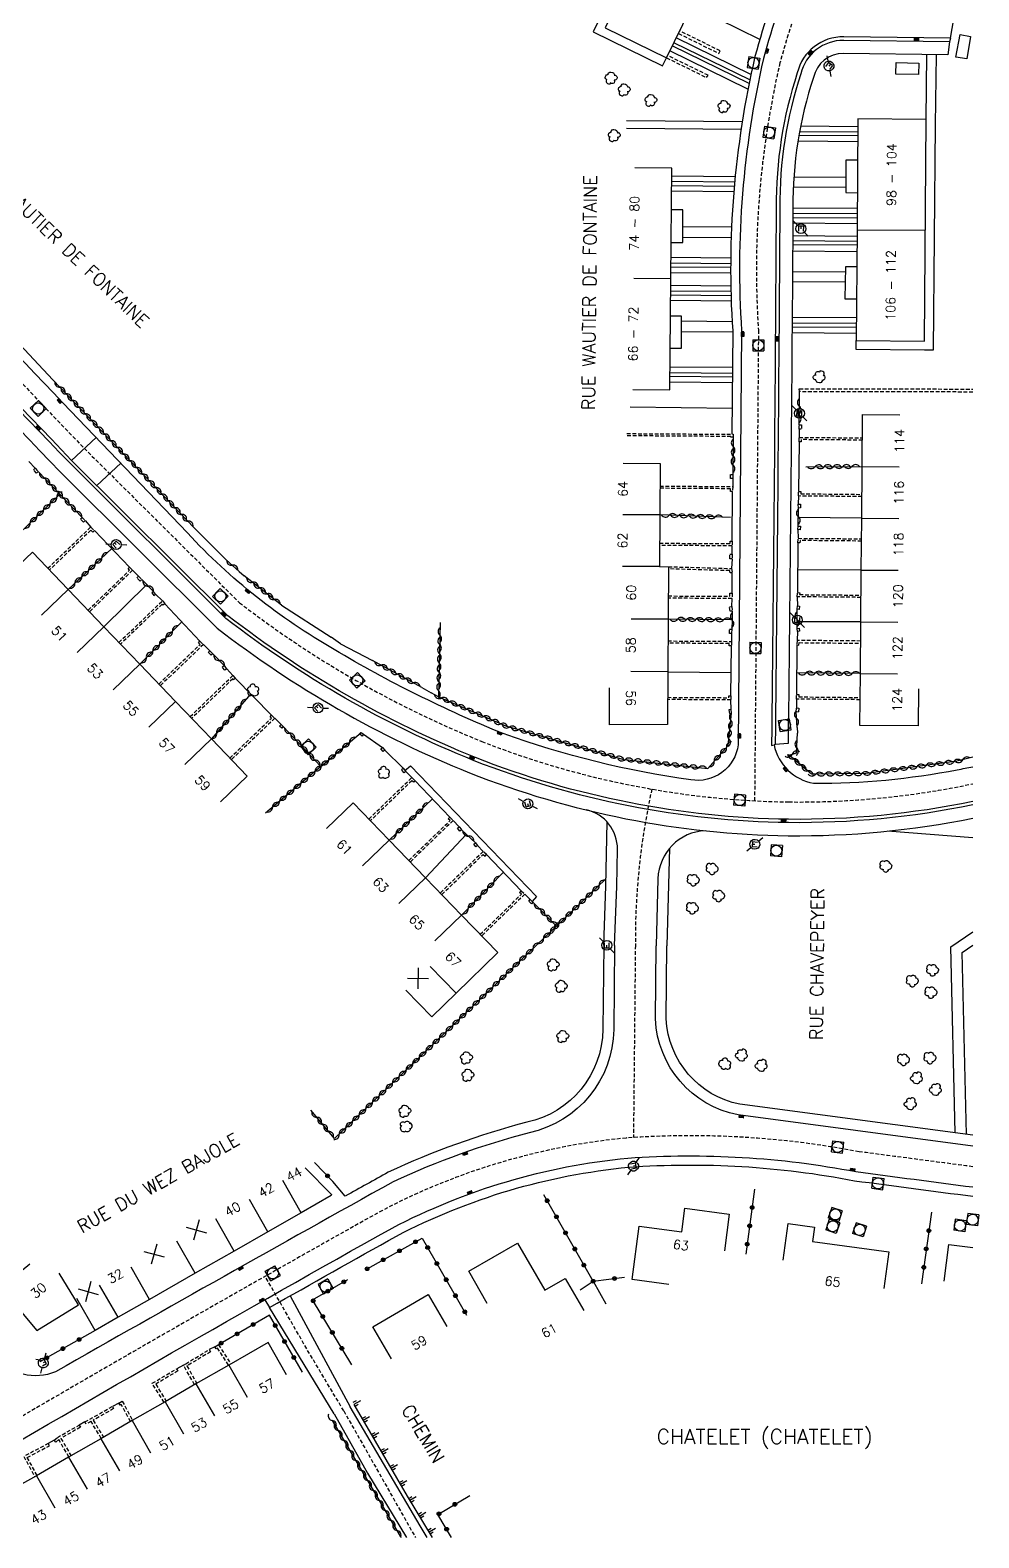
# Model space of a CAD drawing. Header units: millimetres. Extents: x 161000 to 162001, y 120999 to 122000.
# Drawn here: x 161872.7 to 162000.8, y 121000 to 121203.4 of the extents above; entities that cross this region are included whole.
import ezdxf
from ezdxf.enums import TextEntityAlignment as Align

# ---------------------------------------------------------------- set-up
doc = ezdxf.new("R2010")
doc.units = ezdxf.units.MM
doc.linetypes.add('DASHED', pattern=[0.75, 0.5, -0.25])
doc.layers.get('0').update_dxf_attribs({"linetype": 'CONTINUOUS'})
for name, color, linetype in [('W0001', 6, 'DASHED'), ('W0008', 7, 'CONTINUOUS'), ('W0100', 7, 'CONTINUOUS'), ('W0112', 1, 'DASHED'), ('W0211', 2, 'CONTINUOUS'), ('W0300', 7, 'CONTINUOUS'), ('W0310', 3, 'CONTINUOUS'), ('W0322', 7, 'CONTINUOUS'), ('W0330', 7, 'CONTINUOUS'), ('W0334', 7, 'CONTINUOUS'), ('W0400', 7, 'CONTINUOUS'), ('W0420', 7, 'CONTINUOUS'), ('W0471', 7, 'CONTINUOUS'), ('W0980', 7, 'CONTINUOUS'), ('W0989', 7, 'CONTINUOUS'), ('W0991', 7, 'CONTINUOUS'), ('W1102', 7, 'CONTINUOUS')]:
    doc.layers.add(name, color=color, linetype=linetype)
doc.styles.get("Standard").update_dxf_attribs({"font": 'romans.shx', "width": 0.85})

# ---------------------------------------------------------------- blocks, each defined once
blk = doc.blocks.new('t991o')
at = {"color": 0, "linetype": 'Continuous'}
for p, q in [((-1, 1), (1, -1)), ((-1, -1), (1, 1))]:
    blk.add_line(p, q, dxfattribs=at)
blk = doc.blocks.new('t322o')
at = {"color": 0, "linetype": 'Continuous'}
for radius in [0.25, 0.15]:
    blk.add_circle((0, 0), radius, dxfattribs=at)
blk = doc.blocks.new('t310o')
at = {"color": 0, "linetype": 'Continuous'}
for centre, start, end in [((-0.5, 0.38), 216.8699, 323.1304), ((0.5, -0.37), 36.8699, 143.1303)]:
    blk.add_arc(centre, 0.625, start, end, dxfattribs=at)
blk = doc.blocks.new('T471')
for p, q in [((-0.333334, 0.333334), (-0.333334, -0.333334)), ((-0.333334, 0.333334), (0.333334, 0.333334)), ((-0.333334, 0), (0, 0)), ((0.500001, 0.500001), (1.000002, 1.000002)), ((-0.500001, -0.500001), (-1.000002, -1.000002)), ((-0.333334, -0.333334), (0.333334, -0.333334))]:
    blk.add_line(p, q)
blk.add_ellipse((0, 0), major_axis=(0.471405, 0.471405), ratio=1, start_param=5.4977871438, end_param=11.780972451)
blk = doc.blocks.new('T300')
for p, q in [((-0.8, 0.51), (-0.86, 0.34)), ((-0.86, 0.34), (-0.86, 0.17)), ((-0.86, 0.17), (-0.74, 0.06)), ((-0.69, 0.63), (-0.8, 0.51)), ((-0.8, -0.06), (-0.74, 0.06)), ((-0.74, 0.06), (-0.69, 0.11)), ((-0.57, 0.69), (-0.69, 0.63)), ((-0.46, 0.69), (-0.57, 0.69)), ((-0.29, 0.63), (-0.46, 0.69)), ((-0.29, 0.63), (-0.17, 0.74)), ((-0.23, 0.57), (-0.29, 0.63)), ((-0.17, 0.74), (-0.06, 0.8)), ((-0.06, 0.8), (0.06, 0.8)), ((0.06, 0.8), (0.23, 0.74)), ((0.23, 0.74), (0.34, 0.63)), ((0.34, 0.63), (0.4, 0.51)), ((0.46, 0.46), (0.34, 0.46)), ((0.4, 0.51), (0.4, 0.46)), ((0.57, 0.4), (0.46, 0.46)), ((0.57, 0.4), (0.69, 0.29)), ((0.69, 0.29), (0.74, 0.17)), ((0.74, 0.06), (0.69, -0.17)), ((0.74, 0.17), (0.74, 0.06)), ((-0.8, -0.17), (-0.8, -0.06)), ((-0.8, -0.23), (-0.8, -0.17)), ((-0.74, -0.34), (-0.8, -0.23)), ((-0.69, -0.4), (-0.74, -0.34)), ((-0.51, -0.46), (-0.69, -0.4)), ((-0.4, -0.46), (-0.51, -0.46)), ((-0.4, -0.46), (-0.34, -0.46)), ((-0.34, -0.46), (-0.34, -0.4)), ((-0.34, -0.51), (-0.34, -0.46)), ((-0.29, -0.63), (-0.34, -0.51)), ((-0.17, -0.74), (-0.29, -0.63)), ((-0.06, -0.8), (-0.17, -0.74)), ((0.06, -0.8), (-0.06, -0.8)), ((0.17, -0.74), (0.06, -0.8)), ((0.23, -0.69), (0.17, -0.74)), ((0.29, -0.46), (0.23, -0.46)), ((0.29, -0.63), (0.23, -0.69)), ((0.46, -0.4), (0.29, -0.46)), ((0.34, -0.51), (0.29, -0.63)), ((0.34, -0.51), (0.34, -0.46)), ((0.57, -0.34), (0.46, -0.4)), ((0.63, -0.29), (0.57, -0.34)), ((0.69, -0.17), (0.63, -0.29))]:
    blk.add_line(p, q)
blk = doc.blocks.new('T400')
for p, q in [((-0.15, 0.3), (0.15, 0.3)), ((-0.15, -0.25), (-0.15, 0.3)), ((-0.15, 0.15), (0.15, 0.15)), ((-0.15, 0), (0.15, 0)), ((0.15, 0.3), (0.15, -0.25)), ((-0.15, -0.15), (0.15, -0.15)), ((-0.15, -0.25), (-0.15, -0.3)), ((-0.15, -0.3), (0.15, -0.3)), ((0.15, -0.3), (0.15, -0.25))]:
    blk.add_line(p, q)
blk = doc.blocks.new('T420')
for p, q in [((0.75, 0.75), (-0.75, 0.75)), ((-0.75, 0.75), (-0.75, -0.75)), ((0.75, 0.75), (0.75, -0.75)), ((0.75, -0.75), (-0.75, -0.75))]:
    blk.add_line(p, q)
blk.add_ellipse((0, 0), major_axis=(-0.53, 0.53), ratio=1, start_param=3.926991, end_param=10.210176)
blk = doc.blocks.new('t211o')
at = {"color": 0, "linetype": 'Continuous'}
for p, q in [((-0.29, 0.5), (-0.29, 0)), ((0, 1), (0, 0)), ((0.29, 0.5), (0.29, 0))]:
    blk.add_line(p, q, dxfattribs=at)

msp = doc.modelspace()

# ---------------------------------------------------------------- linework, layer by layer
at = {"layer": 'W0001'}
msp.add_line((161954.44, 121079.89), (161954.18, 121053.99), dxfattribs=at)
for points in [[(161755.74, 121413.54, 0.003258), (161744.68, 121335.46), (161741.26, 121313.02, 0.110396), (161741.99, 121301.22, 0.150139), (161753.14, 121279.23, -0.000934), (161792.85, 121237.93, 0.000196), (161880.01, 121147.01), (161900.98, 121126.16, 0.068286), (161933.71, 121107.44, 0.090548), (161975.14, 121099.27, 0.054774), (162000, 121101.72, 0.058941)], [(161998.1, 121208.93), (161980.38, 121216.85, 0.03733), (161973.96, 121199.03, 0.073576), (161971.06, 121162.93), (161970.54, 121099.43, -0.43209)], [(161956.66, 121101, 0.056372), (161954.44, 121079.89, 0.056372)], [(161844.82, 121000, -0.000139), (161860.82, 121010.04, -0.0056), (161920.29, 121044.16, -0.096864), (161953.2, 121053.92, -0.065463), (161984.64, 121052.07, -0.00014), (162000, 121050.05, 0.001759)]]:
    msp.add_lwpolyline(points, format="xyb", dxfattribs=at)
at = {"layer": 'W0001', "flags": 128}
for points in [[(161915.07, 121017.1), (161910.14, 121025.34), (161904.46, 121035.25)], [(161915.07, 121017.1), (161924.76, 121000)]]:
    msp.add_lwpolyline(points, dxfattribs=at)
at = {"layer": 'W0008'}
for points in [[(162000, 121099.33, -0.053718), (161975.11, 121096.93, -0.090574), (161932.85, 121105.26, -0.06857), (161899.42, 121124.39), (161878.33, 121145.37, -0.000196), (161791.16, 121236.3, 0.000934), (161751.45, 121277.6, -0.149396), (161739.7, 121300.69, -0.14261), (161739.8, 121317.16, 0.417617), (161734.61, 121323.95), (161706.88, 121327.52, -0.194977), (161696.19, 121333.54), (161679.29, 121355.19, -0.175943), (161677.82, 121361.59), (161683.5, 121407.87, 0.00101), (161689.77, 121458.79, 0.148993), (161688.48, 121466.74, 0.063377), (161684.02, 121472.9, 0.337624), (161677.43, 121472.68, -0.005502), (161650.05, 121450.63, 0.018596), (161612.98, 121419.01, -0.000909)], [(161999.26, 121215.7, 0.039573), (161981.6, 121224.64, 0.052175), (161971.74, 121199.59, 0.073505), (161968.78, 121162.86), (161968.32, 121106.98, -0.428346), (161961.91, 121102.27, -0.053124), (161936.6, 121108.5, -0.038316), (161913.78, 121119.84, -0.075715), (161893.96, 121135.57), (161877.14, 121153.15, 0.001051), (161836.8, 121195.33, -0.084609), (161833.67, 121199.94, -0.137715), (161829.96, 121226.14), (161834.88, 121261.12, -0.413149), (161843.59, 121267.71), (161854.49, 121266.22)], [(161996.97, 121202.33), (161982.59, 121202.53, 0.350714), (161976.31, 121197.65, 0.081995), (161973.46, 121179.44, -0.001189), (161972.83, 121106.91), (161973.17, 121106.96, 0.30653), (161978.51, 121101.79, 0.048706), (161997.9, 121103.62, 0.005058), (162000, 121104.03, 0.042988)], [(161951.64, 121079.92), (161951.92, 121087.86), (161952.02, 121092.88, 0.35694), (161947.84, 121098.19)], [(161963.9, 121095.39, 0.394328), (161957.49, 121088.91), (161957.23, 121079.87)], [(161951.64, 121079.92), (161951.53, 121068.57, -0.348943), (161940.12, 121054.63, 0.045143), (161921.73, 121048, 0.002852), (161876.15, 121022.36, -0.324543), (161868.1, 121024.34, -0.00077), (161828.24, 121065.86)], [(162000, 121052.82), (161968.31, 121057.03, -0.345162), (161957.14, 121069.99), (161957.23, 121079.87)], [(161849.93, 121000, -0.000107), (161862.23, 121007.72, -0.005594), (161921.59, 121041.77, -0.096662), (161953.43, 121051.21, -0.065566), (161984.21, 121049.38, -0.000144), (162000, 121047.31, 0.001758)]]:
    msp.add_lwpolyline(points, format="xyb", dxfattribs=at)
for points in [[(161907.82, 121032.61), (161915.95, 121017.65)], [(161913.76, 121016.71), (161905.03, 121031.03)]]:
    msp.add_lwpolyline(points, dxfattribs=at)
at = {"layer": 'W0008', "flags": 128}
for points in [[(161926.31, 121000), (161925.38, 121001.59), (161915.95, 121017.65)], [(161913.76, 121016.71), (161918.29, 121008.69), (161923.52, 121000)]]:
    msp.add_lwpolyline(points, dxfattribs=at)
at = {"layer": 'W0100'}
for points in [[(161950.37, 121203.75), (161958.65, 121199.7), (161965.22, 121213.13), (161971.78, 121226.56), (161963.51, 121230.6)], [(161993.69, 121191.37), (161984.48, 121191.44), (161984.37, 121176.49), (161984.26, 121161.54), (161993.47, 121161.47)]]:
    msp.add_lwpolyline(points, close=True, dxfattribs=at)
for points in [[(161954.08, 121154.95), (161959.08, 121154.9), (161959.22, 121169.85), (161959.37, 121184.8), (161954.37, 121184.85)], [(161992.66, 121114.53), (161992.61, 121109.53), (161984.76, 121109.6), (161984.82, 121116.59), (161984.88, 121123.58), (161984.94, 121130.57), (161985.01, 121137.56), (161985.07, 121144.55), (161985.13, 121151.54), (161990.13, 121151.5)], [(161952.78, 121145), (161957.78, 121144.96), (161957.73, 121138), (161957.69, 121131.03), (161958.9, 121131.02), (161958.86, 121123.93), (161958.81, 121116.84), (161958.77, 121109.74), (161950.97, 121109.69), (161950.94, 121114.69)], [(161869.41, 121129.53), (161873.02, 121132.99), (161877.86, 121127.95), (161882.69, 121122.91), (161887.53, 121117.87), (161892.37, 121112.83), (161897.2, 121107.79), (161902.04, 121102.75), (161898.43, 121099.29)], [(161912.75, 121095.68), (161916.34, 121099.16), (161921.22, 121094.1), (161926.1, 121089.05), (161930.97, 121084), (161935.85, 121078.95), (161930.24, 121073.48), (161926.96, 121070.29), (161923.47, 121073.88)], [(161909.88, 121049.88), (161913.4, 121046.32), (161913.38, 121046.15), (161909.31, 121043.83), (161904.82, 121041.28), (161900.28, 121038.67), (161895.01, 121035.66), (161888.83, 121032.15), (161884.6, 121029.74), (161881.5, 121027.95), (161879.01, 121032.28)], [(161958.96, 121034.16), (161954.01, 121034.81), (161954.95, 121042.01), (161960.7, 121041.26), (161961.11, 121044.44), (161967.12, 121043.65), (161966.48, 121038.7)], [(161974.42, 121037.42), (161975.08, 121042.37), (161978.64, 121041.9), (161978.38, 121039.96), (161988.66, 121038.58), (161987.99, 121033.63)], [(161934.45, 121031.61), (161931.95, 121035.94), (161938.52, 121039.75), (161942.22, 121033.37), (161944.97, 121034.96), (161947.47, 121030.64)], [(161996.14, 121034.61), (161996.78, 121039.57), (162000, 121039.15)], [(161872.66, 121036.89), (161868.83, 121033.68), (161873.62, 121027.95), (161879.26, 121031.43), (161876.64, 121035.69)], [(161921.5, 121024.13), (161918.98, 121028.45), (161926.47, 121032.8), (161928.98, 121028.48)], [(161907.36, 121021.98), (161904.88, 121026.33), (161899.54, 121023.28), (161895.11, 121020.74), (161890.96, 121018.34), (161886.49, 121015.78), (161882.29, 121013.34), (161877.92, 121010.86), (161873.59, 121008.35), (161869.21, 121005.89), (161864.5, 121003.12), (161862.93, 121005.81), (161859.09, 121003.56), (161854.75, 121000.98), (161853.24, 121000)]]:
    msp.add_lwpolyline(points, dxfattribs=at)
at = {"layer": 'W0112'}
for points in [[(161960.25, 121202.97), (161965.73, 121200.29), (161965.91, 121200.63), (161960.42, 121203.32)], [(161958.65, 121199.7), (161964.06, 121197.02), (161964.25, 121197.33), (161958.79, 121200)], [(162000, 121154.59), (161976.6, 121154.64), (161976.58, 121155.04), (162000, 121154.99)], [(161953.3, 121148.98), (161967.65, 121148.89), (161967.65, 121148.48), (161967.35, 121148.48), (161967.35, 121148.59), (161953.26, 121148.68)], [(161985.1, 121148.1), (161976.85, 121148.17), (161976.84, 121147.87), (161976.54, 121147.89), (161976.56, 121148.47), (161985.1, 121148.4)], [(161957.76, 121141.9), (161967.58, 121141.83), (161967.57, 121141.15), (161967.27, 121141.16), (161967.28, 121141.54), (161957.76, 121141.6)], [(161985.03, 121140.48), (161976.47, 121140.56), (161976.47, 121141.17), (161976.77, 121141.17), (161976.77, 121140.86), (161985.04, 121140.78)], [(161875.12, 121130.8), (161880.92, 121136.36), (161881.4, 121135.89), (161881.2, 121135.68), (161880.92, 121135.95), (161875.33, 121130.58)], [(161957.71, 121134.19), (161967.22, 121134.13), (161967.23, 121134.47), (161967.53, 121134.46), (161967.51, 121133.83), (161957.71, 121133.89)], [(161984.98, 121134.48), (161976.7, 121134.55), (161976.66, 121134.22), (161976.36, 121134.25), (161976.43, 121134.85), (161984.98, 121134.78)], [(161880.54, 121125.16), (161886.14, 121130.54), (161885.94, 121130.76), (161886.16, 121130.96), (161886.56, 121130.53), (161880.74, 121124.94)], [(161958.9, 121131.02), (161967.44, 121130.78), (161967.51, 121130.21), (161967.22, 121130.17), (161967.17, 121130.49), (161958.9, 121130.72)], [(161958.88, 121127.07), (161967.19, 121127.02), (161967.19, 121127.43), (161967.49, 121127.43), (161967.49, 121126.71), (161958.87, 121126.77)], [(161984.91, 121126.88), (161976.29, 121126.96), (161976.35, 121127.53), (161976.65, 121127.5), (161976.62, 121127.25), (161984.91, 121127.18)], [(161884.72, 121120.79), (161890.58, 121126.42), (161890.9, 121126.03), (161890.66, 121125.84), (161890.55, 121125.97), (161884.93, 121120.58)], [(161890.11, 121115.18), (161895.68, 121120.53), (161895.45, 121120.75), (161895.65, 121120.97), (161896.12, 121120.53), (161890.32, 121114.97)], [(161958.84, 121121), (161967.41, 121120.94), (161967.41, 121120.33), (161967.11, 121120.33), (161967.11, 121120.64), (161958.84, 121120.7)], [(161984.86, 121120.99), (161976.3, 121121.07), (161976.24, 121120.48), (161976.53, 121120.45), (161976.57, 121120.77), (161984.86, 121120.69)], [(161894.33, 121110.79), (161900.11, 121116.34), (161900.42, 121115.96), (161900.19, 121115.77), (161900.08, 121115.9), (161894.54, 121110.57)], [(161958.79, 121113.39), (161967.05, 121113.34), (161967.04, 121113.6), (161967.34, 121113.6), (161967.35, 121113.04), (161958.79, 121113.09)], [(161984.79, 121113.07), (161976.19, 121113.15), (161976.21, 121113.77), (161976.51, 121113.76), (161976.5, 121113.45), (161984.79, 121113.37)], [(161899.7, 121105.19), (161905.31, 121110.58), (161905.13, 121110.76), (161905.33, 121110.98), (161905.75, 121110.58), (161899.91, 121104.98)], [(161918.46, 121096.97), (161924.24, 121102.55), (161924.68, 121102.15), (161924.48, 121101.93), (161924.25, 121102.14), (161918.67, 121096.75)], [(161923.84, 121091.39), (161929.42, 121096.77), (161929.18, 121097), (161929.38, 121097.22), (161929.85, 121096.77), (161924.05, 121091.17)], [(161928.29, 121086.78), (161933.88, 121092.17), (161934.14, 121091.94), (161934.34, 121092.16), (161933.87, 121092.58), (161928.08, 121086.99)], [(161933.47, 121081.41), (161939.07, 121086.82), (161938.8, 121087.07), (161939.01, 121087.29), (161939.5, 121086.82), (161933.68, 121081.2)], [(161899.52, 121023.28), (161898.03, 121025.58), (161897.84, 121025.47), (161897.67, 121025.76), (161898.14, 121026.03), (161899.81, 121023.44)], [(161894.92, 121020.63), (161893.42, 121023.27), (161893.73, 121023.46), (161896.91, 121025.36), (161897.08, 121025.07), (161893.91, 121023.17), (161893.9, 121023.16), (161895.21, 121020.8)], [(161890.8, 121018.25), (161889.21, 121020.82), (161892.51, 121022.77), (161892.68, 121022.49), (161889.68, 121020.7), (161891.09, 121018.42)], [(161882.33, 121013.37), (161880.95, 121015.67), (161880.94, 121015.67), (161880.29, 121015.32), (161880.13, 121015.61), (161880.77, 121015.96), (161883.83, 121017.7), (161883.99, 121017.4), (161881.24, 121015.84), (161882.62, 121013.53)], [(161886.27, 121015.65), (161885.02, 121017.95), (161884.87, 121017.87), (161884.7, 121018.16), (161885.16, 121018.42), (161886.56, 121015.82)], [(161877.96, 121010.88), (161876.58, 121013.22), (161876.19, 121012.88), (161875.97, 121013.14), (161876.41, 121013.51), (161879.34, 121015.18), (161879.51, 121014.89), (161876.87, 121013.39), (161878.25, 121011.05)], [(161873.66, 121008.39), (161872.33, 121010.81), (161875.34, 121012.4), (161875.18, 121012.7), (161871.88, 121010.95), (161873.36, 121008.22)]]:
    msp.add_lwpolyline(points, dxfattribs=at)
for points in [[(161976.87, 121150.17), (161976.85, 121149.56), (161976.55, 121149.57), (161976.57, 121150.18)], [(161873.59, 121143.65), (161873.17, 121144.1), (161873.39, 121144.3), (161873.81, 121143.86)], [(161967.29, 121142.94), (161967.31, 121143.48), (161967.61, 121143.47), (161967.59, 121142.93)], [(161976.46, 121138.94), (161976.42, 121139.45), (161976.72, 121139.47), (161976.76, 121138.96)], [(161879.73, 121137.68), (161880.15, 121137.26), (161879.94, 121137.05), (161879.52, 121137.47)], [(161976.74, 121136.49), (161976.7, 121135.99), (161976.4, 121136.02), (161976.44, 121136.51)], [(161967.2, 121132.07), (161967.21, 121132.7), (161967.51, 121132.7), (161967.5, 121132.06)], [(161887.57, 121129.08), (161887.14, 121129.53), (161887.36, 121129.73), (161887.79, 121129.29)], [(161889.15, 121127.48), (161889.43, 121127.13), (161889.67, 121127.32), (161889.39, 121127.67)], [(161967.22, 121125.01), (161967.16, 121125.6), (161967.45, 121125.63), (161967.52, 121125.04)], [(161976.27, 121125.27), (161976.32, 121125.73), (161976.62, 121125.69), (161976.56, 121125.24)], [(161967.45, 121122.57), (161967.44, 121122.01), (161967.14, 121122.01), (161967.15, 121122.58)], [(161976.32, 121122.27), (161976.27, 121122.67), (161976.56, 121122.71), (161976.61, 121122.31)], [(161897.15, 121119.06), (161896.78, 121119.46), (161897, 121119.66), (161897.37, 121119.27)], [(161898.9, 121117.69), (161899.26, 121117.24), (161899.03, 121117.05), (161898.66, 121117.5)], [(161967.44, 121111.24), (161967.36, 121111.75), (161967.06, 121111.7), (161967.14, 121111.19)], [(161976.16, 121111.43), (161976.22, 121111.97), (161976.52, 121111.94), (161976.46, 121111.39)], [(161906.7, 121109.23), (161906.4, 121109.51), (161906.6, 121109.73), (161906.9, 121109.45)], [(161917.54, 121108.16), (161917.23, 121108.41), (161917.42, 121108.64), (161917.73, 121108.4)], [(161920.32, 121106.62), (161920.6, 121106.28), (161920.37, 121106.09), (161920.09, 121106.42)], [(161923.24, 121103.18), (161922.85, 121103.63), (161923.08, 121103.82), (161923.47, 121103.38)], [(161930.76, 121095.34), (161930.42, 121095.74), (161930.64, 121095.93), (161930.98, 121095.53)], [(161932.85, 121093.77), (161933.13, 121093.4), (161932.9, 121093.22), (161932.61, 121093.58)], [(161940.41, 121085.52), (161940.04, 121085.87), (161940.24, 121086.09), (161940.62, 121085.74)]]:
    msp.add_lwpolyline(points, close=True, dxfattribs=at)
at = {"layer": 'W0211', "flags": 128}
msp.add_lwpolyline([(161916.45, 121017.96), (161923.64, 121005.6), (161927.01, 121000)], dxfattribs=at)
at = {"layer": 'W0310'}
for p, q in [((161876.75, 121140.8), (161867.31, 121131.74)), ((161967.5, 121123.84), (161958.86, 121123.93)), ((161984.82, 121116.59), (161976.22, 121116.69)), ((161911.96, 121104.05), (161904.5, 121097.76))]:
    msp.add_line(p, q, dxfattribs=at)
for points in [[(161894.89, 121136.27), (161875.81, 121156.23)], [(161976.57, 121150.18), (161976.6, 121154.64)], [(161967.65, 121148.48), (161967.61, 121143.47)], [(161873.81, 121143.86), (161876.75, 121140.8), (161879.73, 121137.68)], [(161977.44, 121144.49), (161985.07, 121144.55)], [(161967.29, 121137.67), (161957.73, 121138)], [(161976.44, 121136.51), (161976.46, 121138.94)], [(161883.74, 121133.47), (161877.86, 121127.95)], [(161900.96, 121130.39), (161899.21, 121131.94)], [(161967.5, 121132.06), (161967.44, 121130.78)], [(161887.79, 121129.29), (161889.39, 121127.67)], [(161906.67, 121125.84), (161901.64, 121129.78)], [(161976.27, 121122.67), (161976.27, 121125.27)], [(161893.14, 121123.53), (161887.53, 121117.87)], [(161928.08, 121123.47), (161927.84, 121113.47), (161937.04, 121109.48), (161952.9, 121105.02), (161964.21, 121103.79), (161966.98, 121106.88), (161967.44, 121111.24)], [(161967.52, 121125.04), (161967.5, 121123.84), (161967.45, 121122.57)], [(161914.65, 121120.62), (161913.38, 121121.52)], [(161897.37, 121119.27), (161898.9, 121117.69)], [(161925.59, 121114.73), (161918.93, 121118.38)], [(161902.5, 121113.85), (161897.2, 121107.79)], [(161927.84, 121113.47), (161926.87, 121114.01)], [(161976.29, 121109.31), (161976.16, 121111.43)], [(161906.9, 121109.45), (161911.96, 121104.05), (161917.42, 121108.64)], [(162000, 121105.32), (161997.86, 121104.77), (161985.54, 121103.11), (161978.21, 121103.02), (161975.19, 121105.6), (161976.18, 121105.9), (161976.33, 121108.54)], [(161927.03, 121099.69), (161921.22, 121094.1)], [(161930.98, 121095.53), (161932.85, 121093.77)], [(161936.62, 121089.79), (161930.97, 121084)], [(161940.62, 121085.74), (161943.79, 121082.51), (161950.43, 121088.83)], [(161943.79, 121082.51), (161941.15, 121080.01)], [(161941.15, 121080.01), (161913.84, 121053.85)], [(161913.84, 121053.85), (161910.62, 121057.68)]]:
    msp.add_lwpolyline(points, dxfattribs=at)
at = {"layer": 'W0310', "flags": 128}
msp.add_lwpolyline([(161913.51, 121015.8), (161922.7, 121000.17), (161922.8, 121000)], dxfattribs=at)
at = {"layer": 'W0322'}
msp.add_line((161948.73, 121034.59), (161950.46, 121031.55), dxfattribs=at)
for points in [[(161911.14, 121050.6), (161913.61, 121048.05)], [(161948.73, 121034.59), (161942.09, 121046.26)], [(161970.54, 121047.02), (161969.37, 121038.23)], [(161994.41, 121043.9), (161993.07, 121034.24)], [(161918.22, 121036.27), (161925.66, 121040.41), (161931.66, 121030.02)], [(161916.15, 121023.32), (161910.87, 121032.09), (161915.6, 121034.81)], [(161947, 121033.41), (161948.73, 121034.59), (161952.96, 121035.13)], [(161909.48, 121022.31), (161905.02, 121030.01), (161898.14, 121026.03)], [(161881.5, 121027.95), (161874.3, 121023.89), (161873.48, 121024.01)]]:
    msp.add_lwpolyline(points, dxfattribs=at)
at = {"layer": 'W0322', "flags": 128}
msp.add_lwpolyline([(161929.62, 121000), (161927.78, 121003.13), (161932.09, 121005.66)], dxfattribs=at)
at = {"layer": 'W0330'}
for p, q in [((161985.01, 121137.56), (161976.45, 121137.65)), ((161984.94, 121130.57), (161976.35, 121130.59)), ((161882.69, 121122.91), (161888.47, 121128.6)), ((161984.88, 121123.58), (161976.27, 121123.59)), ((161958.81, 121116.84), (161967.37, 121116.75)), ((161926.1, 121089.05), (161931.64, 121094.91))]:
    msp.add_line(p, q, dxfattribs=at)
at = {"layer": 'W0334'}
for p, q in [((161996.97, 121202.33), (161999.26, 121215.7)), ((161971.24, 121202.17), (161965.75, 121204.86)), ((161969.64, 121195.46), (161959.1, 121200.62)), ((161969.79, 121196.21), (161959.42, 121201.29)), ((161969.89, 121196.72), (161959.64, 121201.73)), ((161970.05, 121197.46), (161959.96, 121202.39)), ((161976.76, 121190.5), (161984.47, 121190.44)), ((161976.4, 121188.47), (161984.46, 121188.41)), ((161976.53, 121189.25), (161984.47, 121189.19)), ((161976.62, 121189.74), (161984.47, 121189.69)), ((161967.8, 121182.33), (161959.34, 121182.41)), ((161967.85, 121182.9), (161959.35, 121182.99)), ((161967.92, 121183.64), (161959.36, 121183.72)), ((161975.77, 121182.3), (161982.86, 121182.24)), ((161975.85, 121183.64), (161982.87, 121183.59)), ((161967.73, 121181.6), (161959.34, 121181.68)), ((161975.71, 121178.16), (161984.38, 121178.09)), ((161975.72, 121179.47), (161984.39, 121179.4)), ((161975.72, 121178.73), (161984.39, 121178.67)), ((161967.43, 121176.84), (161960.85, 121176.9)), ((161975.71, 121177.41), (161984.38, 121177.34)), ((161967.38, 121175.39), (161960.84, 121175.45)), ((161975.69, 121175.02), (161984.36, 121174.95)), ((161975.69, 121174.51), (161984.35, 121174.44)), ((161975.7, 121175.7), (161984.36, 121175.63)), ((161967.32, 121172.66), (161959.25, 121172.74)), ((161975.68, 121173.63), (161984.35, 121173.56)), ((161967.31, 121170.61), (161959.23, 121170.69)), ((161967.31, 121171.91), (161959.24, 121171.99)), ((161967.31, 121171.38), (161959.24, 121171.46)), ((161975.67, 121170.85), (161982.79, 121170.8)), ((161967.33, 121168.89), (161959.21, 121168.97)), ((161967.35, 121168.14), (161959.21, 121168.22)), ((161975.66, 121169.49), (161982.77, 121169.44)), ((161967.36, 121167.58), (161959.2, 121167.66)), ((161967.38, 121166.87), (161959.2, 121166.95)), ((161967.51, 121164.07), (161960.68, 121164.14)), ((161975.62, 121164.7), (161984.28, 121164.64)), ((161975.62, 121163.95), (161984.28, 121163.89)), ((161870.03, 121162.38), (161875.81, 121156.23)), ((161967.58, 121162.65), (161960.67, 121162.72)), ((161975.61, 121163.41), (161984.27, 121163.34)), ((161975.61, 121162.61), (161984.26, 121162.54)), ((161967.54, 121157.88), (161959.11, 121157.96)), ((161967.53, 121155.83), (161959.09, 121155.91)), ((161967.54, 121157.08), (161959.1, 121157.17)), ((161967.53, 121156.59), (161959.1, 121156.67)), ((161976.54, 121147.89), (161976.47, 121141.17)), ((161976.55, 121149.57), (161976.56, 121148.47)), ((161872.56, 121145.2), (161873.39, 121144.3)), ((161967.59, 121142.93), (161967.58, 121141.83)), ((161967.53, 121134.46), (161967.57, 121141.15)), ((161976.47, 121140.56), (161976.42, 121139.45)), ((161880.15, 121137.26), (161880.92, 121136.36)), ((161881.4, 121135.89), (161886.16, 121130.96)), ((161894.89, 121136.27), (161899.21, 121131.94)), ((161976.4, 121136.02), (161976.43, 121134.85)), ((161967.51, 121132.7), (161967.51, 121133.83)), ((161976.36, 121134.25), (161976.35, 121127.53)), ((161886.56, 121130.53), (161887.36, 121129.73)), ((161900.96, 121130.39), (161901.64, 121129.78)), ((161967.49, 121127.43), (161967.51, 121130.21)), ((161889.67, 121127.32), (161890.58, 121126.42)), ((161890.9, 121126.03), (161895.65, 121120.97)), ((161906.67, 121125.84), (161913.38, 121121.52)), ((161967.45, 121125.63), (161967.49, 121126.71)), ((161976.29, 121126.96), (161976.32, 121125.73)), ((161967.44, 121122.01), (161967.41, 121120.94)), ((161976.32, 121122.27), (161976.3, 121121.07)), ((161896.12, 121120.53), (161897, 121119.66)), ((161914.65, 121120.62), (161918.93, 121118.38)), ((161967.34, 121113.6), (161967.41, 121120.33)), ((161976.24, 121120.48), (161976.21, 121113.77)), ((161899.26, 121117.24), (161900.11, 121116.34)), ((161900.42, 121115.96), (161905.33, 121110.98)), ((161925.59, 121114.73), (161926.87, 121114.01)), ((161967.36, 121111.75), (161967.35, 121113.04)), ((161976.19, 121113.15), (161976.22, 121111.97)), ((161905.75, 121110.58), (161906.6, 121109.73)), ((161976.29, 121109.31), (161976.33, 121108.54)), ((161917.73, 121108.4), (161920.32, 121106.62)), ((161920.6, 121106.28), (161923.08, 121103.82)), ((161924.24, 121102.55), (161923.47, 121103.38)), ((161929.38, 121097.22), (161924.68, 121102.15)), ((161930.64, 121095.93), (161929.85, 121096.77)), ((161933.87, 121092.58), (161933.13, 121093.4)), ((161939.01, 121087.29), (161934.34, 121092.16)), ((161940.24, 121086.09), (161939.5, 121086.82))]:
    msp.add_line(p, q, dxfattribs=at)
for points in [[(161739.59, 121301.08), (161733.64, 121297.15), (161747.76, 121278.7), (161749.64, 121276.34), (161753, 121272.79, -0.000841), (161789.57, 121234.78, 0.000196), (161876.76, 121143.83), (161897.97, 121122.73, 0.068829), (161932.03, 121103.21, 0.090597), (161975.08, 121094.72, 0.052768), (162000, 121097.08, 0.058898)], [(162000, 121098.87, -0.053524), (161975.1, 121096.48, -0.090578), (161932.68, 121104.84, -0.068622), (161899.13, 121124.05), (161878.02, 121145.06, -0.000196), (161790.84, 121236, 0.000934), (161751.13, 121277.29, -0.149266), (161739.27, 121300.59, -0.002039), (161739.2, 121300.82, 0.415907)], [(161999.26, 121215.7), (161999.88, 121216.72, 0.041724), (161981.05, 121226.15, 0.054309), (161970.59, 121199.89, 0.073469), (161967.58, 121162.83), (161967.47, 121148.89, -0.425309)], [(161996.87, 121201.85), (161982.58, 121202.04, 0.351672), (161976.78, 121197.52, 0.082104), (161973.95, 121179.44, -0.001188), (161973.32, 121107.01)], [(161996.65, 121200.08), (161982.56, 121200.27, 0.356563), (161978.49, 121197.04, 0.082553), (161975.72, 121179.44, -0.001194), (161975.07, 121107.17), (161973.33, 121107.01), (161973.17, 121106.96)], [(161950.18, 121079.93), (161950.46, 121087.9), (161950.63, 121096.57, 0.35694)], [(161950.18, 121079.93), (161950.07, 121068.59, -0.349524), (161939.78, 121056.05, 0.045333), (161921.07, 121049.3, 0.000361), (161915.28, 121046.08), (161913.61, 121048.05)], [(162000, 121054.29), (161968.55, 121058.47, -0.343268), (161958.6, 121070.02), (161958.69, 121079.85)], [(161904.42, 121032.1), (161905.03, 121031.03, -0.001609), (161922.17, 121040.68, -0.096566), (161953.53, 121049.98, -0.065614), (161984.01, 121048.16, -0.000146), (162000, 121046.06, 0.001758)]]:
    msp.add_lwpolyline(points, format="xyb", dxfattribs=at)
for points in [[(161964.3, 121235.06), (161962.95, 121232.26), (161961.03, 121228.35), (161959.68, 121225.55), (161957.76, 121221.64), (161956.41, 121218.84), (161954.48, 121214.93), (161953.13, 121212.13), (161951.21, 121208.22), (161948.74, 121203.19), (161958.11, 121198.61), (161958.65, 121199.7)], [(161996.97, 121202.33), (161996.87, 121201.85), (161996.65, 121200.08)], [(161995.04, 121200.1), (161994.9, 121190.66), (161994.67, 121160.25), (161993.46, 121160.26), (161984.25, 121160.33), (161984.26, 121161.54)], [(161993.69, 121191.37), (161993.8, 121200.12)], [(161953.25, 121191.24), (161968.88, 121191.12)], [(161953.24, 121190.2), (161968.72, 121190.08)], [(161984.44, 121185.86), (161982.88, 121185.87), (161982.86, 121181.5), (161984.41, 121181.48)], [(161959.27, 121174.79), (161960.83, 121174.77), (161960.87, 121179.18), (161959.31, 121179.19)], [(161984.33, 121171.47), (161982.8, 121171.48), (161982.74, 121167.18), (161984.3, 121167.17)], [(161959.13, 121160.52), (161960.65, 121160.51), (161960.69, 121164.84), (161959.17, 121164.85)], [(161967.5, 121152.35), (161953.76, 121152.53)], [(161878.33, 121145.37), (161881.63, 121148.46)], [(161881.74, 121141.98), (161884.95, 121144.99)], [(161923.33, 121103.53), (161924.06, 121104.15), (161941.1, 121086.5), (161940.52, 121085.83)], [(162000, 121094.43), (161988.48, 121095.33)], [(161959.07, 121093.04), (161958.69, 121079.85)], [(161997.62, 121054.6), (161997.04, 121079.72), (162000, 121081.76)], [(161999.14, 121054.4), (161998.56, 121078.94), (162000, 121079.93)], [(161897.67, 121025.76), (161896.91, 121025.36)], [(161893.42, 121023.27), (161892.51, 121022.77)], [(161884.7, 121018.16), (161883.83, 121017.7)], [(161880.13, 121015.61), (161879.34, 121015.18)], [(161875.97, 121013.14), (161875.18, 121012.7)]]:
    msp.add_lwpolyline(points, dxfattribs=at)
for points in [[(161998.28, 121202.85), (161999.68, 121202.58), (161999.21, 121199.56), (161997.72, 121199.8)], [(161992.7, 121198.98), (161992.66, 121197.46), (161989.61, 121197.49), (161989.66, 121199.04)]]:
    msp.add_lwpolyline(points, close=True, dxfattribs=at)
at = {"layer": 'W1102'}
for p, q in [((161984.37, 121176.49), (161993.58, 121176.42)), ((161959.22, 121169.85), (161954.22, 121169.9)), ((161985.07, 121144.55), (161990.07, 121144.51)), ((161957.73, 121138), (161952.73, 121138.03)), ((161985.01, 121137.56), (161990.01, 121137.52)), ((161957.69, 121131.03), (161952.69, 121131.06)), ((161984.94, 121130.57), (161989.94, 121130.53)), ((161877.86, 121127.95), (161874.25, 121124.49)), ((161958.86, 121123.93), (161953.86, 121123.96)), ((161984.88, 121123.58), (161989.88, 121123.54)), ((161882.69, 121122.91), (161879.09, 121119.45)), ((161887.53, 121117.87), (161883.92, 121114.41)), ((161958.81, 121116.84), (161953.81, 121116.87)), ((161984.82, 121116.59), (161989.82, 121116.55)), ((161892.37, 121112.83), (161888.76, 121109.37)), ((161897.2, 121107.79), (161893.6, 121104.33)), ((161917.62, 121090.63), (161921.22, 121094.1)), ((161922.5, 121085.58), (161926.1, 121089.05)), ((161927.38, 121080.53), (161930.97, 121084)), ((161930.24, 121073.48), (161926.75, 121077.07)), ((161909.31, 121043.83), (161906.84, 121048.18)), ((161904.82, 121041.28), (161902.34, 121045.62)), ((161900.28, 121038.67), (161897.8, 121043.01)), ((161895.01, 121035.66), (161892.53, 121040.01)), ((161888.83, 121032.15), (161886.35, 121036.5)), ((161884.6, 121029.74), (161882.11, 121034.07)), ((161899.54, 121023.28), (161902.02, 121018.95)), ((161895.11, 121020.74), (161897.6, 121016.41)), ((161890.96, 121018.34), (161893.45, 121014.01)), ((161886.49, 121015.78), (161888.99, 121011.45)), ((161882.29, 121013.34), (161884.78, 121009)), ((161877.92, 121010.86), (161880.41, 121006.52)), ((161873.59, 121008.35), (161876.07, 121004.01))]:
    msp.add_line(p, q, dxfattribs=at)

# ---------------------------------------------------------------- block references
at = {"layer": 'W0211'}
for p, rotation in [((161916.45, 121017.96), 300.2207869444726), ((161917.7, 121015.8), 300.2207869444726), ((161918.96, 121013.64), 300.2207869444726), ((161920.22, 121011.48), 300.2207869444726), ((161921.48, 121009.32), 300.2207869444726), ((161922.74, 121007.16), 300.2207869444726), ((161924, 121005), 301.0133688130232), ((161925.29, 121002.86), 301.0133688130232), ((161926.58, 121000.72), 301.0133688130232)]:
    msp.add_blockref('t211o', p, dxfattribs=dict(at, rotation=rotation))
at = {"layer": 'W0300'}
for p, rotation in [((161951.18, 121197.03), 89.44469092095031), ((161952.95, 121195.44), 89.44469092095031), ((161956.55, 121194.02), 89.44469092095031), ((161966.42, 121193.18), 89.44469092095031), ((161951.6, 121189.27), 89.44469092095031), ((161979.24, 121156.57), 269.569323694706), ((161902.84, 121114.23), 309.814674330548), ((161920.5, 121103.11), 310.139034827787), ((161964.84, 121090.22), 355.473291098903), ((161988.3, 121090.57), 355.473291098903), ((161962.3, 121088.7), 355.473291098903), ((161965.73, 121086.57), 355.473291098903), ((161962.18, 121084.92), 355.473291098903), ((161943.36, 121077.35), 89.47065060561239), ((161994.61, 121076.55), 355.473291098903), ((161944.45, 121074.46), 89.47065060561239), ((161991.88, 121075.09), 355.473291098903), ((161994.39, 121073.53), 355.473291098903), ((161944.65, 121067.69), 89.47065060561239), ((161931.65, 121064.81), 89.47065060561239), ((161966.47, 121063.95), 172.422357583636), ((161968.74, 121065.04), 269.883932887261), ((161971.41, 121063.64), 269.883932887261), ((161990.68, 121064.46), 355.473291098903), ((161994.26, 121064.7), 355.473291098903), ((161931.85, 121062.46), 89.47065060561239), ((161992.38, 121061.95), 269.883932887261), ((161994.94, 121060.39), 269.883932887261), ((161923.34, 121057.61), 89.47065060561239), ((161991.54, 121058.48), 269.883932887261), ((161923.38, 121055.45), 223.767569347094)]:
    msp.add_blockref('T300', p, dxfattribs=dict(at, rotation=rotation))
at = {"layer": 'W0310'}
for p, rotation in [((161876.75, 121155.25), 133.704107735619), ((161877.61, 121154.34), 133.704107735619), ((161878.48, 121153.44), 133.704107735619), ((161879.34, 121152.54), 133.704107735619), ((161880.2, 121151.63), 133.704107735619), ((161976.57, 121151.43), 89.5608522438706), ((161976.58, 121152.68), 89.5608522438706), ((161881.07, 121150.73), 133.704107735619), ((161881.93, 121149.83), 133.704107735619), ((161882.79, 121148.92), 133.704107735619), ((161883.66, 121148.02), 133.704107735619), ((161884.52, 121147.12), 133.704107735619), ((161967.64, 121147.23), 269.552439482438), ((161885.39, 121146.21), 133.704107735619), ((161886.25, 121145.31), 133.704107735619), ((161967.62, 121144.73), 269.552439482438), ((161967.63, 121145.98), 269.552439482438), ((161874.68, 121142.96), 313.990626013002), ((161887.11, 121144.4), 133.704107735619), ((161887.98, 121143.5), 133.704107735619), ((161978.69, 121144.5), 0.4776081333338519), ((161979.94, 121144.51), 0.4776081333338519), ((161981.19, 121144.52), 0.4776081333338519), ((161982.44, 121144.53), 0.4776081333338519), ((161983.69, 121144.54), 0.4776081333338519), ((161875.54, 121142.06), 313.990626013002), ((161876.41, 121141.16), 313.990626013002), ((161888.84, 121142.6), 133.704107735619), ((161889.7, 121141.69), 133.704107735619), ((161890.57, 121140.79), 133.704107735619), ((161874.52, 121138.67), 223.8036332167046), ((161875.43, 121139.53), 223.8036332167046), ((161876.33, 121140.4), 223.8036332167046), ((161877.28, 121140.26), 313.590594227294), ((161878.14, 121139.35), 313.590594227294), ((161891.43, 121139.89), 133.704107735619), ((161892.3, 121138.98), 133.704107735619), ((161872.72, 121136.93), 223.8036332167046), ((161873.62, 121137.8), 223.8036332167046), ((161879, 121138.45), 313.590594227294), ((161893.16, 121138.08), 133.704107735619), ((161894.02, 121137.18), 133.704107735619), ((161958.98, 121137.95), 178.0162530216359), ((161960.23, 121137.91), 178.0162530216359), ((161961.48, 121137.87), 178.0162530216359), ((161962.73, 121137.82), 178.0162530216359), ((161963.98, 121137.78), 178.0162530216359), ((161965.23, 121137.74), 178.0162530216359), ((161976.45, 121137.76), 89.445420228778), ((161880.59, 121130.52), 223.1387991900247), ((161881.5, 121131.37), 223.1387991900247), ((161882.42, 121132.22), 223.1387991900247), ((161900.03, 121131.22), 138.428448162545), ((161878.77, 121128.81), 223.1387991900247), ((161879.68, 121129.66), 223.1387991900247), ((161888.66, 121128.4), 314.585555127099), ((161902.74, 121128.92), 141.940589523177), ((161903.72, 121128.15), 141.940589523177), ((161904.71, 121127.38), 141.940589523177), ((161905.69, 121126.61), 141.940589523177), ((161891.93, 121122.31), 225.2532688381074), ((161960.11, 121123.92), 179.3807595557707), ((161961.36, 121123.9), 179.3807595557707), ((161962.61, 121123.89), 179.3807595557707), ((161963.86, 121123.88), 179.3807595557707), ((161965.11, 121123.86), 179.3807595557707), ((161966.36, 121123.85), 179.3807595557707), ((161967.5, 121123.79), 267.624057538933), ((161976.27, 121123.92), 89.98019198762269), ((161890.17, 121120.53), 225.2532688381074), ((161891.05, 121121.42), 225.2532688381074), ((161928.01, 121120.53), 268.668966566103), ((161928.04, 121121.78), 268.668966566103), ((161888.41, 121118.76), 225.2532688381074), ((161889.29, 121119.65), 225.2532688381074), ((161898.24, 121118.37), 314.121887696795), ((161927.98, 121119.28), 268.668966566103), ((161920.11, 121117.73), 151.326047162981), ((161921.21, 121117.13), 151.326047162981), ((161922.3, 121116.53), 151.326047162981), ((161927.92, 121116.78), 268.668966566103), ((161927.95, 121118.03), 268.668966566103), ((161923.4, 121115.93), 151.326047162981), ((161924.5, 121115.33), 151.326047162981), ((161927.86, 121114.28), 268.668966566103), ((161927.89, 121115.53), 268.668966566103), ((161977.47, 121116.67), 179.3825902808566), ((161978.72, 121116.66), 179.3825902808566), ((161979.97, 121116.65), 179.3825902808566), ((161981.22, 121116.63), 179.3825902808566), ((161982.47, 121116.62), 179.3825902808566), ((161983.72, 121116.6), 179.3825902808566), ((161901.19, 121112.35), 228.8178655431816), ((161928.25, 121113.3), 336.536138899198), ((161929.4, 121112.8), 336.536138899198), ((161899.55, 121110.47), 228.8178655431816), ((161900.37, 121111.41), 228.8178655431816), ((161930.54, 121112.3), 336.536138899198), ((161931.69, 121111.8), 336.536138899198), ((161932.84, 121111.3), 336.536138899198), ((161933.98, 121110.81), 336.536138899198), ((161967.34, 121110.28), 84.0798317411767), ((161976.21, 121110.56), 93.50595663461245), ((161897.9, 121108.58), 228.8178655431816), ((161898.72, 121109.53), 228.8178655431816), ((161907.76, 121108.53), 313.149847313326), ((161935.13, 121110.31), 336.536138899198), ((161936.27, 121109.81), 336.536138899198), ((161937.44, 121109.37), 344.3065423464969), ((161938.64, 121109.03), 344.3065423464969), ((161939.85, 121108.69), 344.3065423464969), ((161967.21, 121109.03), 84.0798317411767), ((161908.61, 121107.62), 313.149847313326), ((161909.47, 121106.71), 313.149847313326), ((161914.91, 121106.53), 40.0987091581719), ((161915.86, 121107.33), 40.0987091581719), ((161941.05, 121108.35), 344.3065423464969), ((161942.25, 121108.01), 344.3065423464969), ((161943.46, 121107.68), 344.3065423464969), ((161944.66, 121107.34), 344.3065423464969), ((161945.86, 121107), 344.3065423464969), ((161947.07, 121106.66), 344.3065423464969), ((161966.76, 121106.63), 48.0046715762474), ((161967.08, 121107.79), 84.0798317411767), ((161976.22, 121106.57), 86.77066448551389), ((161910.32, 121105.8), 313.149847313326), ((161911.18, 121104.89), 313.149847313326), ((161912.04, 121104.11), 40.0987091581719), ((161913, 121104.92), 40.0987091581719), ((161913.95, 121105.72), 40.0987091581719), ((161948.27, 121106.32), 344.3065423464969), ((161949.47, 121105.99), 344.3065423464969), ((161950.68, 121105.65), 344.3065423464969), ((161951.88, 121105.31), 344.3065423464969), ((161953.09, 121105), 353.7997412507129), ((161954.33, 121104.87), 353.7997412507129), ((161955.58, 121104.73), 353.7997412507129), ((161956.82, 121104.6), 353.7997412507129), ((161965.09, 121104.77), 48.0046715762474), ((161965.93, 121105.7), 48.0046715762474), ((161975.63, 121105.73), 17.2907577369563), ((161975.8, 121105.08), 139.489375547347), ((161976.75, 121104.27), 139.489375547347), ((161996.19, 121104.54), 187.666171665337), ((161997.43, 121104.71), 187.666171665337), ((161998.65, 121104.97), 194.285698414376), ((161910.23, 121102.59), 220.0987091581718), ((161911.19, 121103.4), 220.0987091581718), ((161958.06, 121104.46), 353.7997412507129), ((161959.3, 121104.33), 353.7997412507129), ((161960.55, 121104.19), 353.7997412507129), ((161961.79, 121104.06), 353.7997412507129), ((161963.03, 121103.92), 353.7997412507129), ((161977.7, 121103.46), 139.489375547347), ((161978.79, 121103.03), 180.729743544836), ((161980.04, 121103.04), 180.729743544836), ((161981.29, 121103.06), 180.729743544836), ((161982.54, 121103.07), 180.729743544836), ((161983.79, 121103.09), 180.729743544836), ((161985.04, 121103.1), 180.729743544836), ((161986.28, 121103.21), 187.666171665337), ((161987.52, 121103.38), 187.666171665337), ((161988.76, 121103.54), 187.666171665337), ((161990, 121103.71), 187.666171665337), ((161991.23, 121103.88), 187.666171665337), ((161992.47, 121104.04), 187.666171665337), ((161993.71, 121104.21), 187.666171665337), ((161994.95, 121104.38), 187.666171665337), ((161907.36, 121100.18), 220.0987091581718), ((161908.32, 121100.98), 220.0987091581718), ((161909.28, 121101.79), 220.0987091581718), ((161905.45, 121098.57), 220.0987091581718), ((161906.41, 121099.37), 220.0987091581718), ((161925.72, 121098.44), 223.8983149837512), ((161923.92, 121096.7), 223.8983149837512), ((161924.82, 121097.57), 223.8983149837512), ((161922.12, 121094.97), 223.8983149837512), ((161923.02, 121095.84), 223.8983149837512), ((161931.89, 121094.67), 316.570586698951), ((161935.34, 121088.48), 225.7365645554553), ((161949.57, 121088.01), 43.56021283425589), ((161932.72, 121085.79), 225.7365645554553), ((161933.59, 121086.69), 225.7365645554553), ((161934.46, 121087.58), 225.7365645554553), ((161947.76, 121086.29), 43.56021283425589), ((161948.66, 121087.15), 43.56021283425589), ((161931.85, 121084.9), 225.7365645554553), ((161941.49, 121084.85), 314.496459527212), ((161942.37, 121083.96), 314.496459527212), ((161945.04, 121083.71), 43.56021283425589), ((161945.94, 121084.57), 43.56021283425589), ((161946.85, 121085.43), 43.56021283425589), ((161942.96, 121081.73), 223.4403481306878), ((161943.25, 121083.07), 314.496459527212), ((161943.49, 121082.23), 223.560212834256), ((161944.13, 121082.84), 43.56021283425589), ((161942.05, 121080.87), 223.4403481306878), ((161938.81, 121077.78), 223.767569347093), ((161939.71, 121078.64), 223.767569347093), ((161940.62, 121079.51), 223.767569347093), ((161937.01, 121076.05), 223.767569347093), ((161937.91, 121076.91), 223.767569347093), ((161935.2, 121074.32), 223.767569347093), ((161936.1, 121075.18), 223.767569347093), ((161932.49, 121071.73), 223.767569347093), ((161933.4, 121072.59), 223.767569347093), ((161934.3, 121073.45), 223.767569347093), ((161930.69, 121070), 223.767569347093), ((161931.59, 121070.86), 223.767569347093), ((161927.98, 121067.4), 223.767569347093), ((161928.88, 121068.27), 223.767569347093), ((161929.78, 121069.13), 223.767569347093), ((161926.17, 121065.67), 223.767569347093), ((161927.08, 121066.54), 223.767569347093), ((161924.37, 121063.94), 223.767569347093), ((161925.27, 121064.81), 223.767569347093), ((161921.66, 121061.35), 223.767569347093), ((161922.56, 121062.21), 223.767569347093), ((161923.47, 121063.08), 223.767569347093), ((161919.86, 121059.62), 223.767569347093), ((161920.76, 121060.48), 223.767569347093), ((161918.05, 121057.89), 223.767569347093), ((161918.95, 121058.76), 223.767569347093), ((161911.42, 121056.72), 130.081344113621), ((161912.23, 121055.77), 130.081344113621), ((161915.34, 121055.3), 223.767569347093), ((161916.24, 121056.16), 223.767569347093), ((161917.15, 121057.03), 223.767569347093), ((161913.03, 121054.81), 130.081344113621), ((161914.44, 121054.43), 223.767569347093), ((161913.51, 121015.8), 300.4442015975521), ((161914.31, 121014.45), 300.4442015975521), ((161915.1, 121013.1), 300.4442015975521), ((161915.89, 121011.75), 300.4442015975521), ((161916.69, 121010.4), 300.4442015975521), ((161917.48, 121009.05), 300.4442015975521), ((161918.27, 121007.7), 300.4442015975521), ((161919.07, 121006.35), 300.4442015975521), ((161919.86, 121005), 300.4442015975521), ((161920.66, 121003.65), 300.4442015975521), ((161921.45, 121002.3), 300.4442015975521), ((161922.24, 121000.95), 300.4442015975521)]:
    msp.add_blockref('t310o', p, dxfattribs=dict(at, rotation=rotation))
at = {"layer": 'W0322'}
for p, rotation in [((161912.88, 121048.8), 313.9242458626039), ((161942.55, 121045.46), 119.63542798743), ((161970.21, 121044.54), 262.440396181428), ((161943.79, 121043.29), 119.63542798743), ((161969.88, 121042.07), 262.440396181428), ((161924.77, 121039.92), 29.0794212055468), ((161945.02, 121041.11), 119.63542798743), ((161969.55, 121039.59), 262.440396181428), ((161994.07, 121041.42), 262.084030671598), ((161920.4, 121037.49), 29.0794212055468), ((161922.59, 121038.7), 29.0794212055468), ((161926.4, 121039.13), 299.993939321302), ((161946.26, 121038.94), 119.63542798743), ((161993.72, 121038.95), 262.084030671598), ((161918.22, 121036.27), 29.0794212055468), ((161927.65, 121036.97), 299.993939321302), ((161947.49, 121036.77), 119.63542798743), ((161993.38, 121036.47), 262.084030671598), ((161915.08, 121034.51), 29.88835925054931), ((161928.9, 121034.8), 299.993939321302), ((161948.73, 121034.59), 119.63542798743), ((161951.61, 121034.96), 7.24028436994714), ((161910.95, 121031.96), 121.022076618534), ((161912.91, 121033.26), 29.88835925054931), ((161930.15, 121032.64), 299.993939321302), ((161912.24, 121029.82), 121.022076618534), ((161931.4, 121030.47), 299.993939321302), ((161900.67, 121027.49), 210.031871113735), ((161902.84, 121028.74), 210.031871113735), ((161905.82, 121028.62), 120.071940995717), ((161913.53, 121027.68), 121.022076618534), ((161877.15, 121025.49), 209.448980910055), ((161879.33, 121026.72), 209.448980910055), ((161898.51, 121026.24), 210.031871113735), ((161907.08, 121026.46), 120.071940995717), ((161914.81, 121025.54), 121.022076618534), ((161874.97, 121024.27), 209.448980910055), ((161908.33, 121024.3), 120.071940995717), ((161927.93, 121003.22), 30.38369262101912), ((161930.08, 121004.49), 30.38369262101912), ((161928.96, 121001.13), 120.3836926211662)]:
    msp.add_blockref('t322o', p, dxfattribs=dict(at, rotation=rotation))
at = {"layer": 'W0400'}
for p, rotation in [((161972.21, 121200.63), 343.8343221055385), ((161978.08, 121200.33), 135.5961241237887), ((161992.43, 121202.19), 89.87795309094224), ((161968.93, 121162.4), 179.5438388994233), ((161973.62, 121161.74), 179.4910138916124), ((161876.67, 121153.37), 43.78646632794502), ((161873.8, 121149.74), 43.78646632794502), ((161902.08, 121127.71), 230.1563951197699), ((161898.87, 121124.6), 46.11502525741602), ((161936.11, 121108.53), 247.4044760824993), ((161968.48, 121108.17), 179.2012589227722), ((161932.37, 121105.21), 248.3525788806132), ((161974.71, 121103.68), 43.18226102872607), ((161974.44, 121096.7), 267.4346137567214), ((161968.78, 121056.81), 82.93087311114063), ((161931.47, 121051.81), 109.5602789139978), ((161983.79, 121049.64), 79.01554303655074), ((161932.1, 121046.57), 110.0952571361798), ((161901.16, 121036.33), 299.4896001610321), ((161903.98, 121032.05), 299.394369711738)]:
    msp.add_blockref('T400', p, dxfattribs=dict(at, rotation=rotation))
at = {"layer": 'W0420'}
for p, rotation in [((161970.39, 121199), 80.9811166546189), ((161972.51, 121189.61), 80.9811166546189), ((161971.05, 121160.89), 89.49101389161243), ((161873.81, 121152.37), 313.786466327945), ((161898.42, 121127.03), 316.115025257416), ((161970.66, 121120.06), 89.40003878086651), ((161916.89, 121115.67), 313.149847313325), ((161974.63, 121109.65), 188.454589544824), ((161910.29, 121106.71), 313.149847313325), ((161968.52, 121099.52), 355.473291098903), ((161973.48, 121092.69), 355.473291098903), ((161981.77, 121052.72), 172.772687045762), ((161987.2, 121047.79), 172.499641296066), ((161981.43, 121043.61), 341.698670784927), ((161981.09, 121042), 341.698670784927), ((161984.71, 121041.53), 341.698670784927), ((161998.27, 121042.11), 352.587809848227), ((161999.97, 121042.89), 352.587809848227), ((161905.5, 121035.65), 209.708384268937), ((161912.62, 121033.88), 29.8883592505494)]:
    msp.add_blockref('T420', p, dxfattribs=dict(at, rotation=rotation))
at = {"layer": 'W0471'}
for p, rotation in [((161980.58, 121198.58), 234.567943255457), ((161976.79, 121176.63), 269.569323694706), ((161976.6, 121151.71), 89.49101389161243), ((161884.35, 121134.01), 313.831281771898), ((161976.31, 121123.83), 89.40003878086651), ((161911.59, 121111.96), 313.149847313325), ((161939.93, 121099.02), 107.579851460823), ((161970.57, 121093.56), 355.473291098903), ((161950.59, 121079.93), 89.47065060561239), ((161954.19, 121050.12), 190.893116668418), ((161874.5, 121023.57), 209.509034924394)]:
    msp.add_blockref('T471', p, dxfattribs=dict(at, rotation=rotation))
at = {"layer": 'W0991'}
for p, rotation in [((161925.11, 121075.47), 314.2424096175155), ((161895.17, 121041.51), 299.7083842689416), ((161889.44, 121038.25), 299.6275694228289), ((161880.56, 121033.18), 299.9562950631426)]:
    msp.add_blockref('t991o', p, dxfattribs=dict(at, rotation=rotation))

# ---------------------------------------------------------------- texts
at = {"layer": 'W0980'}
msp.add_text('CHATELET (CHATELET)', height=2, dxfattribs=at).set_placement((161971.89, 121013.49), align=Align.MIDDLE)
at = {"layer": 'W0989'}
for s, rotation, p in [('RUE WAUTIER DE FONTAINE', 316.0069, (161876.92, 121174.77)), ('RUE WAUTIER DE FONTAINE', 89.5264, (161948.24, 121168.02)), ('RUE CHAVEPEYER', 89.4434, (161978.97, 121077.41)), ('RUE DU WEZ BAJOLE', 29.5216, (161890.01, 121047.87)), ('CHEMIN', 300.9893, (161925.78, 121014))]:
    msp.add_text(s, height=1.75, rotation=rotation, dxfattribs=at).set_placement(p, align=Align.MIDDLE)
at = {"layer": 'W0991'}
for s, rotation, p in [('98 - 104', 89.5693, (161989.03, 121183.93)), ('74 - 80', 89.4447, (161954.3, 121177.37)), ('106 - 112', 89.5693, (161988.92, 121168.98)), ('66 - 72', 89.4447, (161954.15, 121162.42)), ('114', 89.4896, (161990.1, 121148)), ('64', 89.6408, (161952.76, 121141.51)), ('116', 89.4896, (161990.04, 121141.01)), ('62', 89.6408, (161952.71, 121134.55)), ('118', 89.4896, (161989.98, 121134.02)), ('60', 89.6408, (161953.88, 121127.51)), ('120', 89.4896, (161989.91, 121127.03)), ('51', 313.8227, (161876.67, 121121.97)), ('58', 89.6408, (161953.83, 121120.41)), ('122', 89.4896, (161989.85, 121120.04)), ('53', 313.8227, (161881.5, 121116.93)), ('56', 270.3577, (161953.83, 121113.29)), ('124', 89.4574, (161989.79, 121113.05)), ('55', 313.8227, (161886.34, 121111.89)), ('57', 313.8227, (161891.18, 121106.85)), ('59', 313.8227, (161896.02, 121101.81)), ('61', 313.9872, (161915.18, 121093.16)), ('63', 313.9872, (161920.06, 121088.11)), ('65', 313.9872, (161924.94, 121083.05)), ('67', 314.2292, (161929.83, 121078)), ('44', 29.067, (161908.36, 121049.03)), ('42', 29.6635, (161904.59, 121046.9)), ('40', 29.8522, (161900.07, 121044.32)), ('63', 352.5098, (161960.6, 121039.47)), ('32', 29.7207, (161884.23, 121035.28)), ('30', 39.9279, (161873.85, 121033.35)), ('65', 352.3859, (161981.08, 121034.55)), ('61', 30.082, (161942.81, 121027.94)), ('59', 30.1751, (161925.24, 121026.3)), ('57', 29.6697, (161904.69, 121020.46)), ('55', 29.8934, (161899.81, 121017.68)), ('53', 30.0239, (161895.53, 121015.21)), ('51', 29.8161, (161891.22, 121012.73)), ('49', 30.1396, (161886.88, 121010.23)), ('47', 29.5871, (161882.59, 121007.76)), ('45', 30.0743, (161878.24, 121005.27)), ('43', 29.3646, (161873.87, 121002.77))]:
    msp.add_text(s, height=1.25, rotation=rotation, dxfattribs=at).set_placement(p, align=Align.MIDDLE)

doc.saveas('drawing.dxf')
